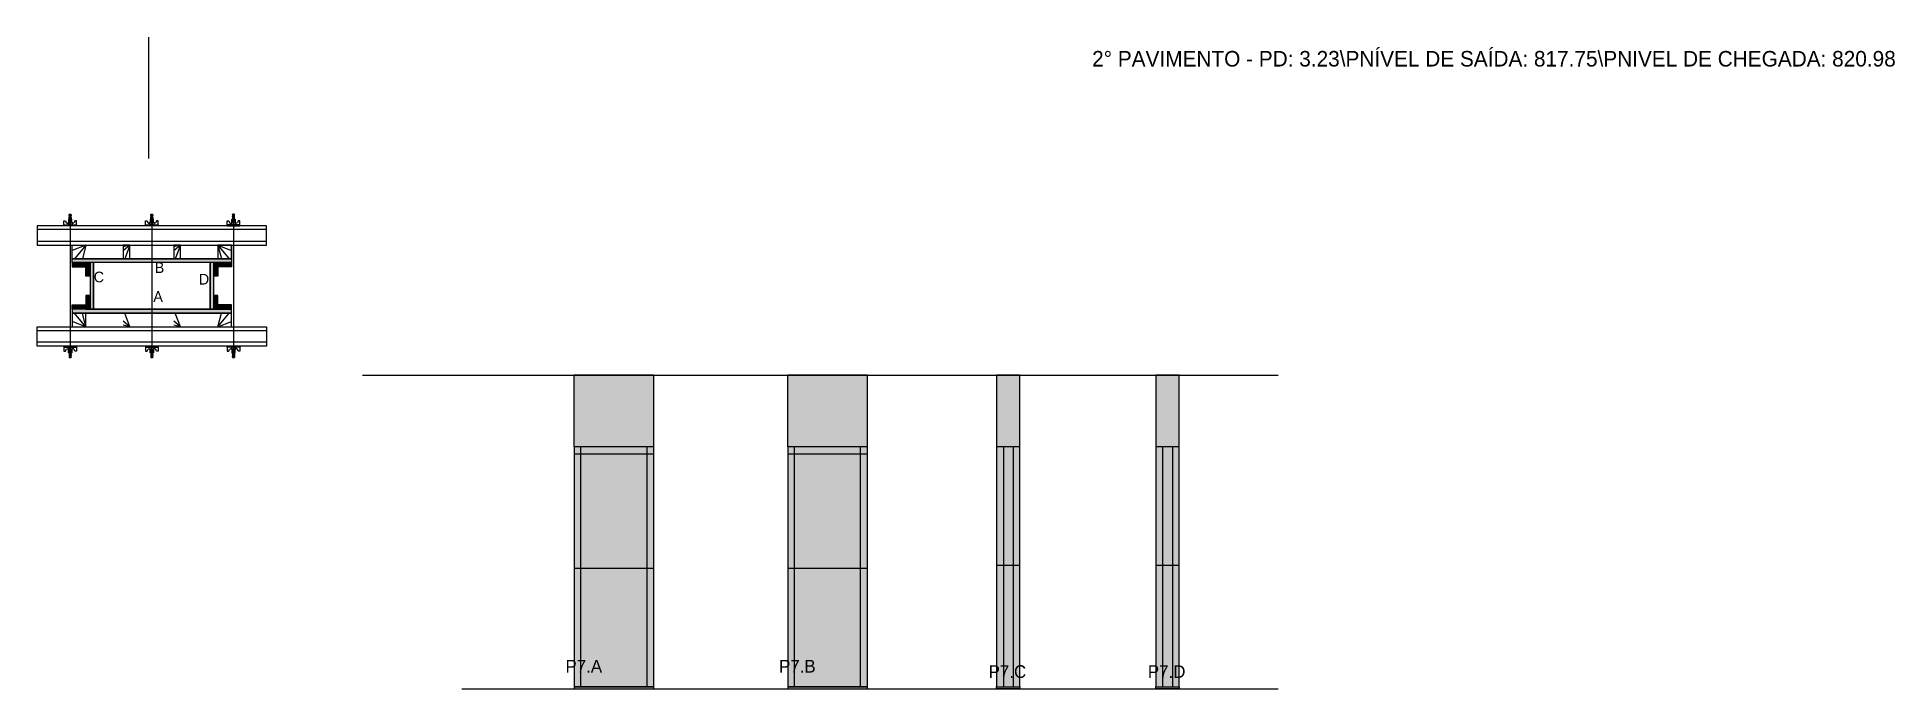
# Model space of a CAD drawing. Header units: metres. Extents: x 6708 to 8619, y 10832 to 11503.
import ezdxf

# ---------------------------------------------------------------- set-up
doc = ezdxf.new("R2010")
doc.units = ezdxf.units.M
for name, color, linetype in [('CHAPA', 7, 'Continuous'), ('COTA', 7, 'Continuous'), ('Hachura', 7, 'Continuous'), ('Madeira', 7, 'Continuous'), ('NOMENCLATURA', 7, 'Continuous'), ('Nível', 7, 'Continuous'), ('Painéis', 7, 'Continuous'), ('Perfil Metálico', 7, 'Continuous'), ('SARR_2.2x7', 7, 'Continuous'), ('SARRAFO', 7, 'Continuous'), ('Texto Seção', 7, 'Continuous'), ('TEXTO_GERAL', 7, 'Continuous')]:
    doc.layers.add(name, color=color, linetype=linetype)

msp = doc.modelspace()

# ---------------------------------------------------------------- hatches: boundary and pattern name
at = {"layer": 'COTA'}
h = msp.add_hatch(color=7, dxfattribs=at)
h.dxf.hatch_style = 1
h.paths.add_polyline_path([(7260.8, 11155.3), (7260.8, 11081.3), (7260.8, 11081.3), (7342.8, 11081.3), (7342.8, 11081.3), (7342.8, 11155.3), (7342.8, 11155.3), (7260.8, 11155.3)])
h = msp.add_hatch(color=7, dxfattribs=at)
h.dxf.hatch_style = 1
h.paths.add_polyline_path([(7480.5, 11155.3), (7480.5, 11081.3), (7480.5, 11081.3), (7562.5, 11081.3), (7562.5, 11081.3), (7562.5, 11155.3), (7562.5, 11155.3), (7480.5, 11155.3)])
h = msp.add_hatch(color=7, dxfattribs=at)
h.dxf.hatch_style = 1
h.paths.add_polyline_path([(7695.4, 11081.3), (7719.4, 11081.3), (7719.4, 11081.3), (7719.4, 11155.3), (7719.4, 11155.3), (7695.4, 11155.3), (7695.4, 11155.3), (7695.4, 11081.3)])
h = msp.add_hatch(color=7, dxfattribs=at)
h.dxf.hatch_style = 1
h.paths.add_polyline_path([(7859.2, 11081.3), (7883.2, 11081.3), (7883.2, 11081.3), (7883.2, 11155.3), (7883.2, 11155.3), (7859.2, 11155.3), (7859.2, 11155.3), (7859.2, 11081.3)])
at = {"layer": 'Hachura'}
h = msp.add_hatch(color=7, dxfattribs=at)
h.dxf.hatch_style = 1
h.paths.add_polyline_path([(6744.4, 11271), (6744.4, 11275), (6744.4, 11275), (6908.4, 11275), (6908.4, 11275), (6908.4, 11271), (6908.4, 11271), (6744.4, 11271)])
h = msp.add_hatch(color=7, dxfattribs=at)
h.dxf.hatch_style = 1
h.paths.add_polyline_path([(6744.4, 11271), (6744.4, 11275), (6744.4, 11275), (6908.4, 11275), (6908.4, 11275), (6908.4, 11271), (6908.4, 11271), (6744.4, 11271)])
h = msp.add_hatch(color=7, dxfattribs=at)
h.dxf.hatch_style = 1
h.paths.add_polyline_path([(6758.4, 11271), (6758.4, 11266.6), (6758.4, 11266.6), (6744.4, 11266.6), (6744.4, 11266.6), (6744.4, 11271), (6744.4, 11271), (6758.4, 11271)])
h = msp.add_hatch(color=7, dxfattribs=at)
h.dxf.hatch_style = 1
h.paths.add_polyline_path([(6762.8, 11271), (6758.4, 11271), (6758.4, 11271), (6758.4, 11257), (6758.4, 11257), (6762.8, 11257), (6762.8, 11257), (6762.8, 11271)])
h = msp.add_hatch(color=7, dxfattribs=at)
h.dxf.hatch_style = 1
h.paths.add_polyline_path([(6766.4, 11271), (6762.8, 11271), (6762.8, 11271), (6762.8, 11223), (6762.8, 11223), (6766.4, 11223), (6766.4, 11223), (6766.4, 11271)])
h = msp.add_hatch(color=7, dxfattribs=at)
h.dxf.hatch_style = 1
h.paths.add_polyline_path([(6766.4, 11271), (6762.8, 11271), (6762.8, 11271), (6762.8, 11223), (6762.8, 11223), (6766.4, 11223), (6766.4, 11223), (6766.4, 11271)])
h = msp.add_hatch(color=7, dxfattribs=at)
h.dxf.hatch_style = 1
h.paths.add_polyline_path([(6890, 11271), (6886.4, 11271), (6886.4, 11271), (6886.4, 11223), (6886.4, 11223), (6890, 11223), (6890, 11223), (6890, 11271)])
h = msp.add_hatch(color=7, dxfattribs=at)
h.dxf.hatch_style = 1
h.paths.add_polyline_path([(6890, 11271), (6886.4, 11271), (6886.4, 11271), (6886.4, 11223), (6886.4, 11223), (6890, 11223), (6890, 11223), (6890, 11271)])
h = msp.add_hatch(color=7, dxfattribs=at)
h.dxf.hatch_style = 1
h.paths.add_polyline_path([(6894.4, 11271), (6890, 11271), (6890, 11271), (6890, 11257), (6890, 11257), (6894.4, 11257), (6894.4, 11257), (6894.4, 11271)])
h = msp.add_hatch(color=7, dxfattribs=at)
h.dxf.hatch_style = 1
h.paths.add_polyline_path([(6894.4, 11271), (6894.4, 11266.6), (6894.4, 11266.6), (6908.4, 11266.6), (6908.4, 11266.6), (6908.4, 11271), (6908.4, 11271), (6894.4, 11271)])
h = msp.add_hatch(color=7, dxfattribs=at)
h.dxf.hatch_style = 1
h.paths.add_polyline_path([(6762.8, 11223), (6758.4, 11223), (6758.4, 11223), (6758.4, 11237), (6758.4, 11237), (6762.8, 11237), (6762.8, 11237), (6762.8, 11223)])
h = msp.add_hatch(color=7, dxfattribs=at)
h.dxf.hatch_style = 1
h.paths.add_polyline_path([(6894.4, 11223), (6890, 11223), (6890, 11223), (6890, 11237), (6890, 11237), (6894.4, 11237), (6894.4, 11237), (6894.4, 11223)])
h = msp.add_hatch(color=7, dxfattribs=at)
h.dxf.hatch_style = 1
h.paths.add_polyline_path([(6758.4, 11223), (6758.4, 11227.4), (6758.4, 11227.4), (6744.4, 11227.4), (6744.4, 11227.4), (6744.4, 11223), (6744.4, 11223), (6758.4, 11223)])
h = msp.add_hatch(color=7, dxfattribs=at)
h.dxf.hatch_style = 1
h.paths.add_polyline_path([(6744.4, 11223), (6744.4, 11219), (6744.4, 11219), (6908.4, 11219), (6908.4, 11219), (6908.4, 11223), (6908.4, 11223), (6744.4, 11223)])
h = msp.add_hatch(color=7, dxfattribs=at)
h.dxf.hatch_style = 1
h.paths.add_polyline_path([(6744.4, 11223), (6744.4, 11219), (6744.4, 11219), (6908.4, 11219), (6908.4, 11219), (6908.4, 11223), (6908.4, 11223), (6744.4, 11223)])
h = msp.add_hatch(color=7, dxfattribs=at)
h.dxf.hatch_style = 1
h.paths.add_polyline_path([(6894.4, 11223), (6894.4, 11227.4), (6894.4, 11227.4), (6908.4, 11227.4), (6908.4, 11227.4), (6908.4, 11223), (6908.4, 11223), (6894.4, 11223)])
h = msp.add_hatch(color=7, dxfattribs=at)
h.dxf.hatch_style = 1
h.paths.add_polyline_path([(7342.8, 10832.3), (7342.8, 11081.3), (7342.8, 11081.3), (7260.8, 11081.3), (7260.8, 11081.3), (7260.8, 10832.3), (7260.8, 10832.3), (7342.8, 10832.3), (7342.8, 10832.3)])
h = msp.add_hatch(color=7, dxfattribs=at)
h.dxf.hatch_style = 1
h.paths.add_polyline_path([(7562.5, 10832.3), (7562.5, 11081.3), (7562.5, 11081.3), (7480.5, 11081.3), (7480.5, 11081.3), (7480.5, 10832.3), (7480.5, 10832.3), (7562.5, 10832.3)])
h = msp.add_hatch(color=7, dxfattribs=at)
h.dxf.hatch_style = 1
h.paths.add_polyline_path([(7719.4, 10832.3), (7719.4, 11081.3), (7719.4, 11081.3), (7695.4, 11081.3), (7695.4, 11081.3), (7695.4, 10832.3), (7695.4, 10832.3), (7719.4, 10832.3)])
h = msp.add_hatch(color=7, dxfattribs=at)
h.dxf.hatch_style = 1
h.paths.add_polyline_path([(7883.2, 10832.3), (7883.2, 11081.3), (7883.2, 11081.3), (7859.2, 11081.3), (7859.2, 11081.3), (7859.2, 10832.3), (7859.2, 10832.3), (7883.2, 10832.3)])

# ---------------------------------------------------------------- linework, layer by layer
at = {"layer": 'CHAPA', "color": 7, "lineweight": 25}
for points in [[(6744.4, 11271), (6744.4, 11275), (6908.4, 11275), (6908.4, 11271)], [(6744.4, 11271), (6744.4, 11275), (6908.4, 11275), (6908.4, 11271)], [(6766.4, 11271), (6762.8, 11271), (6762.8, 11223), (6766.4, 11223)], [(6766.4, 11271), (6762.8, 11271), (6762.8, 11223), (6766.4, 11223)], [(6890, 11271), (6886.4, 11271), (6886.4, 11223), (6890, 11223)], [(6890, 11271), (6886.4, 11271), (6886.4, 11223), (6890, 11223)], [(6744.4, 11223), (6744.4, 11219), (6908.4, 11219), (6908.4, 11223)], [(6744.4, 11223), (6744.4, 11219), (6908.4, 11219), (6908.4, 11223)]]:
    msp.add_lwpolyline(points, close=True, dxfattribs=at)
at = {"layer": 'COTA', "color": 7, "lineweight": 25}
for p, q in [((7342.8, 11155.3), (7260.8, 11155.3)), ((7260.8, 11081.3), (7260.8, 11155.3)), ((7342.8, 11081.3), (7342.8, 11155.3)), ((7562.5, 11155.3), (7480.5, 11155.3)), ((7480.5, 11081.3), (7480.5, 11155.3)), ((7562.5, 11081.3), (7562.5, 11155.3))]:
    msp.add_line(p, q, dxfattribs=at)
for points in [[(7719.4, 11081.3), (7719.4, 11155.3), (7695.4, 11155.3), (7695.4, 11081.3)], [(7883.2, 11081.3), (7883.2, 11155.3), (7859.2, 11155.3), (7859.2, 11081.3)]]:
    msp.add_lwpolyline(points, dxfattribs=at)
at = {"layer": 'Defpoints', "color": 7, "lineweight": 25}
msp.add_line((6823.4, 11378), (6823.4, 11503), dxfattribs=at)
at = {"layer": 'Hachura', "color": 7, "lineweight": 25}
for p, q in [((6736, 11309), (6736, 11314.1)), ((6736, 11314.1), (6737.6, 11314.1)), ((6737.6, 11314.1), (6738.2, 11311.9)), ((6744.1, 11315.7), (6740.7, 11315.7)), ((6740.7, 11315.7), (6740.7, 11312.5)), ((6744.1, 11315.6), (6740.7, 11315.6)), ((6741.3, 11320), (6743.5, 11319)), ((6743.4, 11318.7), (6741.3, 11319.8)), ((6741.3, 11318.9), (6743.5, 11317.8)), ((6743.4, 11317.6), (6741.3, 11318.6)), ((6741.3, 11317.7), (6743.5, 11316.6)), ((6743.4, 11316.4), (6741.3, 11317.5)), ((6742.5, 11315.7), (6741.3, 11316.3)), ((6741.4, 11320.5), (6741.7, 11320.8)), ((6741.4, 11320.1), (6741.4, 11320.5)), ((6741.4, 11320.5), (6741.4, 11320.5)), ((6743.3, 11320.5), (6741.4, 11320.5)), ((6741.4, 11320.1), (6743.3, 11319.2)), ((6741.4, 11320.1), (6743.3, 11319.2)), ((6741.4, 11319), (6741.4, 11319.6)), ((6743.3, 11318.6), (6741.4, 11319.6)), ((6741.4, 11319), (6743.3, 11318)), ((6741.4, 11317.8), (6741.4, 11318.5)), ((6743.3, 11317.5), (6741.4, 11318.5)), ((6741.4, 11318.2), (6741.4, 11318.5)), ((6741.4, 11317.8), (6743.3, 11316.8)), ((6741.4, 11316.6), (6741.4, 11317.3)), ((6743.3, 11316.3), (6741.4, 11317.3)), ((6741.4, 11316.6), (6743.3, 11315.7)), ((6742.3, 11315.7), (6741.4, 11316.1)), ((6741.4, 11315.7), (6741.4, 11316.1)), ((6741.7, 11320.8), (6743, 11320.8)), ((6741.8, 11315.7), (6741.8, 11312.5)), ((6743.3, 11319.8), (6742, 11320.5)), ((6743.4, 11319.9), (6742.3, 11320.5)), ((6742.4, 11319.8), (6742.4, 11178)), ((6742.8, 11320.5), (6743.5, 11320.1)), ((6743.3, 11320.5), (6743, 11320.8)), ((6743.1, 11320.5), (6743.3, 11320.3)), ((6743.3, 11320.3), (6743.3, 11320.5)), ((6743.3, 11319.8), (6743.3, 11319.2)), ((6743.3, 11318), (6743.3, 11318.6)), ((6743.3, 11317.3), (6743.3, 11317.5)), ((6743.3, 11317.3), (6743.3, 11316.8)), ((6743.3, 11316.3), (6743.3, 11315.7)), ((6743.3, 11315.7), (6743.3, 11312.5)), ((6744.1, 11312.5), (6744.1, 11315.7)), ((6747.2, 11314.1), (6746.6, 11311.9)), ((6748.9, 11314.1), (6747.2, 11314.1)), ((6748.9, 11309.9), (6748.9, 11314.1)), ((6820, 11309), (6820, 11314.1)), ((6820, 11314.1), (6821.6, 11314.1)), ((6821.6, 11314.1), (6822.2, 11311.9)), ((6828.1, 11315.7), (6824.7, 11315.7)), ((6824.7, 11315.7), (6824.7, 11312.5)), ((6828.1, 11315.6), (6824.7, 11315.6)), ((6825.3, 11320), (6827.5, 11319)), ((6827.4, 11318.7), (6825.3, 11319.8)), ((6825.3, 11318.9), (6827.5, 11317.8)), ((6827.4, 11317.6), (6825.3, 11318.6)), ((6825.3, 11317.7), (6827.5, 11316.6)), ((6827.4, 11316.4), (6825.3, 11317.5)), ((6826.5, 11315.7), (6825.3, 11316.3)), ((6825.4, 11320.5), (6825.7, 11320.8)), ((6825.4, 11320.1), (6825.4, 11320.5)), ((6825.4, 11320.5), (6825.4, 11320.5)), ((6827.3, 11320.5), (6825.4, 11320.5)), ((6825.4, 11320.1), (6827.3, 11319.2)), ((6825.4, 11320.1), (6827.3, 11319.2)), ((6825.4, 11319), (6825.4, 11319.6)), ((6827.3, 11318.6), (6825.4, 11319.6)), ((6825.4, 11319), (6827.3, 11318)), ((6825.4, 11317.8), (6825.4, 11318.5)), ((6827.3, 11317.5), (6825.4, 11318.5)), ((6825.4, 11318.2), (6825.4, 11318.5)), ((6825.4, 11317.8), (6827.3, 11316.8)), ((6825.4, 11316.6), (6825.4, 11317.3)), ((6827.3, 11316.3), (6825.4, 11317.3)), ((6825.4, 11316.6), (6827.3, 11315.7)), ((6826.3, 11315.7), (6825.4, 11316.1)), ((6825.4, 11315.7), (6825.4, 11316.1)), ((6825.7, 11320.8), (6827, 11320.8)), ((6825.8, 11315.7), (6825.8, 11312.5)), ((6827.3, 11319.8), (6826, 11320.5)), ((6827.4, 11319.9), (6826.3, 11320.5)), ((6826.4, 11319.8), (6826.4, 11178)), ((6826.8, 11320.5), (6827.5, 11320.1)), ((6827.3, 11320.5), (6827, 11320.8)), ((6827.1, 11320.5), (6827.3, 11320.3)), ((6827.3, 11320.3), (6827.3, 11320.5)), ((6827.3, 11319.8), (6827.3, 11319.2)), ((6827.3, 11318), (6827.3, 11318.6)), ((6827.3, 11317.3), (6827.3, 11317.5)), ((6827.3, 11317.3), (6827.3, 11316.8)), ((6827.3, 11316.3), (6827.3, 11315.7)), ((6827.3, 11315.7), (6827.3, 11312.5)), ((6828.1, 11312.5), (6828.1, 11315.7)), ((6831.2, 11314.1), (6830.6, 11311.9)), ((6832.9, 11314.1), (6831.2, 11314.1)), ((6832.9, 11309.9), (6832.9, 11314.1)), ((6904, 11309.9), (6904, 11314.1)), ((6904, 11314.1), (6905.6, 11314.1)), ((6905.6, 11314.1), (6906.2, 11311.9)), ((6908.7, 11315.7), (6912.1, 11315.7)), ((6908.7, 11312.5), (6908.7, 11315.7)), ((6908.7, 11315.6), (6912.1, 11315.6)), ((6910, 11320.5), (6909.4, 11320.1)), ((6909.4, 11319.9), (6910.5, 11320.5)), ((6911.5, 11320), (6909.4, 11319)), ((6909.4, 11318.7), (6911.6, 11319.8)), ((6911.5, 11318.9), (6909.4, 11317.8)), ((6909.4, 11317.6), (6911.6, 11318.6)), ((6911.5, 11317.7), (6909.4, 11316.6)), ((6909.4, 11316.4), (6911.6, 11317.5)), ((6909.5, 11320.5), (6909.8, 11320.8)), ((6909.8, 11320.5), (6909.5, 11320.3)), ((6909.5, 11320.3), (6909.5, 11320.5)), ((6909.5, 11319.8), (6910.8, 11320.5)), ((6909.5, 11320.5), (6911.5, 11320.5)), ((6911.5, 11320.1), (6909.5, 11319.2)), ((6911.5, 11320.1), (6909.5, 11319.2)), ((6909.5, 11319.8), (6909.5, 11319.2)), ((6909.5, 11318.6), (6911.5, 11319.6)), ((6911.5, 11319), (6909.5, 11318)), ((6909.5, 11318), (6909.5, 11318.6)), ((6909.5, 11317.5), (6911.5, 11318.5)), ((6911.5, 11317.8), (6909.5, 11316.8)), ((6909.5, 11317.3), (6909.5, 11317.5)), ((6909.5, 11317.3), (6909.5, 11316.8)), ((6909.5, 11316.3), (6911.5, 11317.3)), ((6911.5, 11316.6), (6909.5, 11315.7)), ((6909.5, 11316.3), (6909.5, 11315.7)), ((6909.5, 11315.7), (6909.5, 11312.5)), ((6911.1, 11320.8), (6909.8, 11320.8)), ((6910.3, 11315.7), (6911.6, 11316.3)), ((6910.4, 11319.8), (6910.4, 11178)), ((6910.5, 11315.7), (6911.5, 11316.1)), ((6911.5, 11320.5), (6911.1, 11320.8)), ((6911.1, 11315.7), (6911.1, 11312.5)), ((6911.5, 11320.1), (6911.5, 11320.5)), ((6911.5, 11320.5), (6911.5, 11320.5)), ((6911.5, 11319), (6911.5, 11319.6)), ((6911.5, 11317.8), (6911.5, 11318.5)), ((6911.5, 11318.2), (6911.5, 11318.5)), ((6911.5, 11316.6), (6911.5, 11317.3)), ((6911.5, 11315.7), (6911.5, 11316.1)), ((6912.1, 11315.7), (6912.1, 11312.5)), ((6915.2, 11314.1), (6914.6, 11311.9)), ((6916.9, 11314.1), (6915.2, 11314.1)), ((6916.9, 11309), (6916.9, 11314.1)), ((6736, 11309.9), (6748.9, 11309.9)), ((6736, 11309.9), (6741.1, 11309.9)), ((6748.9, 11309), (6736, 11309)), ((6736.1, 11309.9), (6736.1, 11309)), ((6736.3, 11309.9), (6736.3, 11309)), ((6736.7, 11309.9), (6736.7, 11309)), ((6737.1, 11309.9), (6737.1, 11309)), ((6738, 11309.9), (6738, 11309)), ((6738.5, 11311.7), (6740.5, 11311.7)), ((6739.4, 11309.9), (6739.4, 11309)), ((6747.9, 11309), (6740.1, 11309)), ((6740.5, 11312.5), (6744.3, 11312.5)), ((6740.5, 11309.9), (6740.5, 11312.5)), ((6742.4, 11309.9), (6740.5, 11309.9)), ((6741.1, 11309.9), (6741.8, 11309.9)), ((6741.5, 11309.6), (6741.5, 11309.8)), ((6741.5, 11309.1), (6741.5, 11309.6)), ((6742.1, 11309.9), (6742.1, 11311.9)), ((6742.4, 11309.9), (6742.4, 11309)), ((6742.6, 11311.9), (6742.6, 11309.9)), ((6743.4, 11309.8), (6743.4, 11309.3)), ((6744.3, 11312.5), (6744.1, 11312.5)), ((6744.3, 11312.5), (6744.1, 11312.5)), ((6744.3, 11312.5), (6744.3, 11309.9)), ((6746.3, 11311.7), (6744.3, 11311.7)), ((6745.4, 11309.9), (6745.4, 11309)), ((6746.9, 11309.9), (6746.9, 11309)), ((6747.7, 11309.9), (6747.7, 11309)), ((6748.2, 11309.9), (6748.2, 11309)), ((6748.5, 11309.9), (6748.5, 11309)), ((6748.7, 11309.9), (6748.7, 11309)), ((6748.9, 11309.9), (6748.9, 11309)), ((6820, 11309.9), (6832.9, 11309.9)), ((6820, 11309.9), (6825.1, 11309.9)), ((6832.9, 11309), (6820, 11309)), ((6820.1, 11309.9), (6820.1, 11309)), ((6820.3, 11309.9), (6820.3, 11309)), ((6820.7, 11309.9), (6820.7, 11309)), ((6821.1, 11309.9), (6821.1, 11309)), ((6822, 11309.9), (6822, 11309)), ((6822.5, 11311.7), (6824.5, 11311.7)), ((6823.4, 11309.9), (6823.4, 11309)), ((6831.9, 11309), (6824.1, 11309)), ((6824.5, 11312.5), (6828.3, 11312.5)), ((6824.5, 11309.9), (6824.5, 11312.5)), ((6826.4, 11309.9), (6824.5, 11309.9)), ((6825.1, 11309.9), (6825.8, 11309.9)), ((6825.5, 11309.6), (6825.5, 11309.8)), ((6825.5, 11309.1), (6825.5, 11309.6)), ((6826.1, 11309.9), (6826.1, 11311.9)), ((6826.4, 11309.9), (6826.4, 11309)), ((6826.6, 11311.9), (6826.6, 11309.9)), ((6827.4, 11309.8), (6827.4, 11309.3)), ((6828.3, 11312.5), (6828.1, 11312.5)), ((6828.3, 11312.5), (6828.1, 11312.5)), ((6828.3, 11312.5), (6828.3, 11309.9)), ((6830.3, 11311.7), (6828.3, 11311.7)), ((6829.4, 11309.9), (6829.4, 11309)), ((6830.9, 11309.9), (6830.9, 11309)), ((6831.7, 11309.9), (6831.7, 11309)), ((6832.2, 11309.9), (6832.2, 11309)), ((6832.5, 11309.9), (6832.5, 11309)), ((6832.7, 11309.9), (6832.7, 11309)), ((6832.9, 11309.9), (6832.9, 11309)), ((6916.9, 11309.9), (6904, 11309.9)), ((6904, 11309.9), (6904, 11309)), ((6904, 11309), (6916.9, 11309)), ((6904.1, 11309.9), (6904.1, 11309)), ((6904.3, 11309.9), (6904.3, 11309)), ((6904.7, 11309.9), (6904.7, 11309)), ((6904.9, 11309), (6912.7, 11309)), ((6905.1, 11309.9), (6905.1, 11309)), ((6906, 11309.9), (6906, 11309)), ((6906.5, 11311.7), (6908.5, 11311.7)), ((6907.4, 11309.9), (6907.4, 11309)), ((6912.4, 11312.5), (6908.5, 11312.5)), ((6908.5, 11312.5), (6908.5, 11309.9)), ((6908.5, 11312.5), (6908.7, 11312.5)), ((6908.5, 11312.5), (6908.7, 11312.5)), ((6909.4, 11309.8), (6909.4, 11309.3)), ((6910.2, 11311.9), (6910.2, 11309.9)), ((6910.4, 11309.9), (6912.4, 11309.9)), ((6910.4, 11309.9), (6910.4, 11309)), ((6910.7, 11309.9), (6910.7, 11311.9)), ((6911.7, 11309.9), (6911.1, 11309.9)), ((6911.4, 11309.6), (6911.4, 11309.8)), ((6911.4, 11309.1), (6911.4, 11309.6)), ((6916.9, 11309.9), (6911.7, 11309.9)), ((6912.4, 11309.9), (6912.4, 11312.5)), ((6914.3, 11311.7), (6912.4, 11311.7)), ((6913.5, 11309.9), (6913.5, 11309)), ((6914.9, 11309.9), (6914.9, 11309)), ((6915.7, 11309.9), (6915.7, 11309)), ((6916.2, 11309.9), (6916.2, 11309)), ((6916.5, 11309.9), (6916.5, 11309)), ((6916.7, 11309.9), (6916.7, 11309)), ((6748.9, 11185), (6736, 11185)), ((6736, 11185), (6736, 11179.8)), ((6736, 11184.1), (6748.9, 11184.1)), ((6736, 11184.1), (6741.1, 11184.1)), ((6736, 11179.8), (6737.6, 11179.8)), ((6736.1, 11184.1), (6736.1, 11185)), ((6736.3, 11184.1), (6736.3, 11185)), ((6736.7, 11184.1), (6736.7, 11185)), ((6737.1, 11184.1), (6737.1, 11185)), ((6737.6, 11179.8), (6738.2, 11182)), ((6738, 11184.1), (6738, 11185)), ((6738.5, 11182.3), (6740.5, 11182.3)), ((6739.4, 11184.1), (6739.4, 11185)), ((6747.9, 11185), (6740.1, 11185)), ((6742.4, 11184.1), (6740.5, 11184.1)), ((6740.5, 11184.1), (6740.5, 11181.5)), ((6740.5, 11181.5), (6744.3, 11181.5)), ((6740.7, 11178.3), (6740.7, 11181.5)), ((6741.1, 11184.1), (6741.8, 11184.1)), ((6741.5, 11184.8), (6741.5, 11184.4)), ((6741.5, 11184.4), (6741.5, 11184.2)), ((6741.8, 11178.3), (6741.8, 11181.5)), ((6742.1, 11184.1), (6742.1, 11182.1)), ((6742.4, 11184.1), (6742.4, 11185)), ((6742.6, 11182.1), (6742.6, 11184.1)), ((6743.3, 11178.3), (6743.3, 11181.5)), ((6743.4, 11184.2), (6743.4, 11184.6)), ((6744.1, 11181.5), (6744.1, 11178.3)), ((6744.3, 11181.5), (6744.1, 11181.5)), ((6744.3, 11181.5), (6744.1, 11181.5)), ((6746.3, 11182.3), (6744.3, 11182.3)), ((6744.3, 11181.5), (6744.3, 11184.1)), ((6745.4, 11184.1), (6745.4, 11185)), ((6747.2, 11179.8), (6746.6, 11182)), ((6746.9, 11184.1), (6746.9, 11185)), ((6748.9, 11179.8), (6747.2, 11179.8)), ((6747.7, 11184.1), (6747.7, 11185)), ((6748.2, 11184.1), (6748.2, 11185)), ((6748.5, 11184.1), (6748.5, 11185)), ((6748.7, 11184.1), (6748.7, 11185)), ((6748.9, 11184.1), (6748.9, 11185)), ((6748.9, 11184.1), (6748.9, 11179.8)), ((6832.9, 11185), (6820, 11185)), ((6820, 11185), (6820, 11179.8)), ((6820, 11184.1), (6832.9, 11184.1)), ((6820, 11184.1), (6825.1, 11184.1)), ((6820, 11179.8), (6821.6, 11179.8)), ((6820.1, 11184.1), (6820.1, 11185)), ((6820.3, 11184.1), (6820.3, 11185)), ((6820.7, 11184.1), (6820.7, 11185)), ((6821.1, 11184.1), (6821.1, 11185)), ((6821.6, 11179.8), (6822.2, 11182)), ((6822, 11184.1), (6822, 11185)), ((6822.5, 11182.3), (6824.5, 11182.3)), ((6823.4, 11184.1), (6823.4, 11185)), ((6831.9, 11185), (6824.1, 11185)), ((6826.4, 11184.1), (6824.5, 11184.1)), ((6824.5, 11184.1), (6824.5, 11181.5)), ((6824.5, 11181.5), (6828.3, 11181.5)), ((6824.7, 11178.3), (6824.7, 11181.5)), ((6825.1, 11184.1), (6825.8, 11184.1)), ((6825.5, 11184.8), (6825.5, 11184.4)), ((6825.5, 11184.4), (6825.5, 11184.2)), ((6825.8, 11178.3), (6825.8, 11181.5)), ((6826.1, 11184.1), (6826.1, 11182.1)), ((6826.4, 11184.1), (6826.4, 11185)), ((6826.6, 11182.1), (6826.6, 11184.1)), ((6827.3, 11178.3), (6827.3, 11181.5)), ((6827.4, 11184.2), (6827.4, 11184.6)), ((6828.1, 11181.5), (6828.1, 11178.3)), ((6828.3, 11181.5), (6828.1, 11181.5)), ((6828.3, 11181.5), (6828.1, 11181.5)), ((6830.3, 11182.3), (6828.3, 11182.3)), ((6828.3, 11181.5), (6828.3, 11184.1)), ((6829.4, 11184.1), (6829.4, 11185)), ((6831.2, 11179.8), (6830.6, 11182)), ((6830.9, 11184.1), (6830.9, 11185)), ((6832.9, 11179.8), (6831.2, 11179.8)), ((6831.7, 11184.1), (6831.7, 11185)), ((6832.2, 11184.1), (6832.2, 11185)), ((6832.5, 11184.1), (6832.5, 11185)), ((6832.7, 11184.1), (6832.7, 11185)), ((6832.9, 11184.1), (6832.9, 11185)), ((6832.9, 11184.1), (6832.9, 11179.8)), ((6904, 11185), (6916.9, 11185)), ((6904, 11184.1), (6904, 11185)), ((6916.9, 11184.1), (6904, 11184.1)), ((6904, 11184.1), (6904, 11179.8)), ((6904, 11179.8), (6905.6, 11179.8)), ((6904.1, 11184.1), (6904.1, 11185)), ((6904.3, 11184.1), (6904.3, 11185)), ((6904.7, 11184.1), (6904.7, 11185)), ((6904.9, 11185), (6912.7, 11185)), ((6905.1, 11184.1), (6905.1, 11185)), ((6905.6, 11179.8), (6906.2, 11182)), ((6906, 11184.1), (6906, 11185)), ((6906.5, 11182.3), (6908.5, 11182.3)), ((6907.4, 11184.1), (6907.4, 11185)), ((6908.5, 11181.5), (6908.5, 11184.1)), ((6912.4, 11181.5), (6908.5, 11181.5)), ((6908.5, 11181.5), (6908.7, 11181.5)), ((6908.5, 11181.5), (6908.7, 11181.5)), ((6908.7, 11181.5), (6908.7, 11178.3)), ((6909.4, 11184.2), (6909.4, 11184.6)), ((6909.5, 11178.3), (6909.5, 11181.5)), ((6910.2, 11182.1), (6910.2, 11184.1)), ((6910.4, 11184.1), (6910.4, 11185)), ((6910.4, 11184.1), (6912.4, 11184.1)), ((6910.7, 11184.1), (6910.7, 11182.1)), ((6911.7, 11184.1), (6911.1, 11184.1)), ((6911.1, 11178.3), (6911.1, 11181.5)), ((6911.4, 11184.8), (6911.4, 11184.4)), ((6911.4, 11184.4), (6911.4, 11184.2)), ((6916.9, 11184.1), (6911.7, 11184.1)), ((6912.1, 11178.3), (6912.1, 11181.5)), ((6912.4, 11184.1), (6912.4, 11181.5)), ((6914.3, 11182.3), (6912.4, 11182.3)), ((6913.5, 11184.1), (6913.5, 11185)), ((6915.2, 11179.8), (6914.6, 11182)), ((6914.9, 11184.1), (6914.9, 11185)), ((6916.9, 11179.8), (6915.2, 11179.8)), ((6915.7, 11184.1), (6915.7, 11185)), ((6916.2, 11184.1), (6916.2, 11185)), ((6916.5, 11184.1), (6916.5, 11185)), ((6916.7, 11184.1), (6916.7, 11185)), ((6916.9, 11185), (6916.9, 11179.8)), ((6744.1, 11178.3), (6740.7, 11178.3)), ((6744.1, 11178.3), (6740.7, 11178.3)), ((6742.5, 11178.3), (6741.3, 11177.6)), ((6743.4, 11177.5), (6741.3, 11176.5)), ((6741.3, 11176.2), (6743.5, 11177.3)), ((6743.4, 11176.4), (6741.3, 11175.3)), ((6741.3, 11175.1), (6743.5, 11176.2)), ((6743.4, 11175.2), (6741.3, 11174.2)), ((6741.3, 11173.9), (6743.5, 11175)), ((6741.4, 11177.3), (6743.3, 11178.3)), ((6742.3, 11178.3), (6741.4, 11177.8)), ((6741.4, 11178.3), (6741.4, 11177.8)), ((6743.3, 11177.6), (6741.4, 11176.7)), ((6741.4, 11177.3), (6741.4, 11176.7)), ((6741.4, 11176.1), (6743.3, 11177.1)), ((6743.3, 11176.5), (6741.4, 11175.5)), ((6741.4, 11176.1), (6741.4, 11175.5)), ((6741.4, 11175), (6743.3, 11175.9)), ((6741.4, 11175.7), (6741.4, 11175.5)), ((6743.3, 11175.3), (6741.4, 11174.3)), ((6741.4, 11175), (6741.4, 11174.3)), ((6741.4, 11173.8), (6743.3, 11174.8)), ((6741.4, 11173.8), (6743.3, 11174.8)), ((6741.4, 11173.8), (6741.4, 11173.5)), ((6741.4, 11173.5), (6741.4, 11173.5)), ((6741.4, 11173.5), (6741.7, 11173.2)), ((6743.3, 11173.5), (6741.4, 11173.5)), ((6741.7, 11173.2), (6743, 11173.2)), ((6743.3, 11174.1), (6742, 11173.5)), ((6743.4, 11174.1), (6742.3, 11173.5)), ((6742.8, 11173.5), (6743.5, 11173.8)), ((6743.3, 11173.5), (6743, 11173.2)), ((6743.1, 11173.5), (6743.3, 11173.6)), ((6743.3, 11177.6), (6743.3, 11178.3)), ((6743.3, 11176.7), (6743.3, 11177.1)), ((6743.3, 11176.7), (6743.3, 11176.5)), ((6743.3, 11175.9), (6743.3, 11175.3)), ((6743.3, 11174.1), (6743.3, 11174.8)), ((6743.3, 11173.6), (6743.3, 11173.5)), ((6828.1, 11178.3), (6824.7, 11178.3)), ((6828.1, 11178.3), (6824.7, 11178.3)), ((6826.5, 11178.3), (6825.3, 11177.6)), ((6827.4, 11177.5), (6825.3, 11176.5)), ((6825.3, 11176.2), (6827.5, 11177.3)), ((6827.4, 11176.4), (6825.3, 11175.3)), ((6825.3, 11175.1), (6827.5, 11176.2)), ((6827.4, 11175.2), (6825.3, 11174.2)), ((6825.3, 11173.9), (6827.5, 11175)), ((6825.4, 11177.3), (6827.3, 11178.3)), ((6826.3, 11178.3), (6825.4, 11177.8)), ((6825.4, 11178.3), (6825.4, 11177.8)), ((6827.3, 11177.6), (6825.4, 11176.7)), ((6825.4, 11177.3), (6825.4, 11176.7)), ((6825.4, 11176.1), (6827.3, 11177.1)), ((6827.3, 11176.5), (6825.4, 11175.5)), ((6825.4, 11176.1), (6825.4, 11175.5)), ((6825.4, 11175), (6827.3, 11175.9)), ((6825.4, 11175.7), (6825.4, 11175.5)), ((6827.3, 11175.3), (6825.4, 11174.3)), ((6825.4, 11175), (6825.4, 11174.3)), ((6825.4, 11173.8), (6827.3, 11174.8)), ((6825.4, 11173.8), (6827.3, 11174.8)), ((6825.4, 11173.8), (6825.4, 11173.5)), ((6825.4, 11173.5), (6825.4, 11173.5)), ((6825.4, 11173.5), (6825.7, 11173.2)), ((6827.3, 11173.5), (6825.4, 11173.5)), ((6825.7, 11173.2), (6827, 11173.2)), ((6827.3, 11174.1), (6826, 11173.5)), ((6827.4, 11174.1), (6826.3, 11173.5)), ((6826.8, 11173.5), (6827.5, 11173.8)), ((6827.3, 11173.5), (6827, 11173.2)), ((6827.1, 11173.5), (6827.3, 11173.6)), ((6827.3, 11177.6), (6827.3, 11178.3)), ((6827.3, 11176.7), (6827.3, 11177.1)), ((6827.3, 11176.7), (6827.3, 11176.5)), ((6827.3, 11175.9), (6827.3, 11175.3)), ((6827.3, 11174.1), (6827.3, 11174.8)), ((6827.3, 11173.6), (6827.3, 11173.5)), ((6908.7, 11178.3), (6912.1, 11178.3)), ((6908.7, 11178.3), (6912.1, 11178.3)), ((6909.4, 11177.5), (6911.6, 11176.5)), ((6911.5, 11176.2), (6909.4, 11177.3)), ((6909.4, 11176.4), (6911.6, 11175.3)), ((6911.5, 11175.1), (6909.4, 11176.2)), ((6909.4, 11175.2), (6911.6, 11174.2)), ((6911.5, 11173.9), (6909.4, 11175)), ((6909.4, 11174.1), (6910.5, 11173.5)), ((6910, 11173.5), (6909.4, 11173.8)), ((6909.5, 11177.6), (6909.5, 11178.3)), ((6911.5, 11177.3), (6909.5, 11178.3)), ((6909.5, 11177.6), (6911.5, 11176.7)), ((6909.5, 11176.7), (6909.5, 11177.1)), ((6911.5, 11176.1), (6909.5, 11177.1)), ((6909.5, 11176.7), (6909.5, 11176.5)), ((6909.5, 11176.5), (6911.5, 11175.5)), ((6909.5, 11175.9), (6909.5, 11175.3)), ((6911.5, 11175), (6909.5, 11175.9)), ((6909.5, 11175.3), (6911.5, 11174.3)), ((6911.5, 11173.8), (6909.5, 11174.8)), ((6909.5, 11174.1), (6909.5, 11174.8)), ((6911.5, 11173.8), (6909.5, 11174.8)), ((6909.5, 11174.1), (6910.8, 11173.5)), ((6909.8, 11173.5), (6909.5, 11173.6)), ((6909.5, 11173.6), (6909.5, 11173.5)), ((6909.5, 11173.5), (6909.8, 11173.2)), ((6909.5, 11173.5), (6911.5, 11173.5)), ((6911.1, 11173.2), (6909.8, 11173.2)), ((6910.3, 11178.3), (6911.6, 11177.6)), ((6910.5, 11178.3), (6911.5, 11177.8)), ((6911.5, 11173.5), (6911.1, 11173.2)), ((6911.5, 11178.3), (6911.5, 11177.8)), ((6911.5, 11177.3), (6911.5, 11176.7)), ((6911.5, 11176.1), (6911.5, 11175.5)), ((6911.5, 11175.7), (6911.5, 11175.5)), ((6911.5, 11175), (6911.5, 11174.3)), ((6911.5, 11173.8), (6911.5, 11173.5)), ((6911.5, 11173.5), (6911.5, 11173.5))]:
    msp.add_line(p, q, dxfattribs=at)
at = {"layer": 'Madeira', "color": 7, "lineweight": 25}
for p, q in [((6758.4, 11289), (6744.4, 11283.6)), ((6758.4, 11289), (6746.9, 11275)), ((6758.4, 11289), (6754.9, 11275)), ((6803.9, 11289), (6796.9, 11283.2)), ((6803.9, 11289), (6796.9, 11287.2)), ((6803.9, 11289), (6798.5, 11275)), ((6855.9, 11289), (6848.9, 11283.2)), ((6855.9, 11289), (6848.9, 11287.2)), ((6855.9, 11289), (6850.5, 11275)), ((6894.4, 11289), (6905.9, 11275)), ((6894.4, 11289), (6897.9, 11275)), ((6894.4, 11289), (6908.4, 11283.5)), ((6758.4, 11205), (6746.9, 11219)), ((6758.4, 11205), (6754.9, 11219)), ((6803.9, 11205), (6798.5, 11219)), ((6855.9, 11205), (6850.5, 11219)), ((6894.4, 11205), (6905.9, 11219)), ((6894.4, 11205), (6897.9, 11219)), ((6758.4, 11205), (6744.4, 11210.4)), ((6803.9, 11205), (6796.9, 11210.7)), ((6803.9, 11205), (6796.9, 11206.7)), ((6855.9, 11205), (6848.9, 11210.7)), ((6855.9, 11205), (6848.9, 11206.7)), ((6894.4, 11205), (6908.4, 11210.4))]:
    msp.add_line(p, q, dxfattribs=at)
for points in [[(6908.4, 11289), (6908.4, 11275), (6744.4, 11275), (6744.4, 11289)], [(6803.9, 11289), (6796.9, 11289), (6796.9, 11275), (6803.9, 11275)], [(6855.9, 11289), (6848.9, 11289), (6848.9, 11275), (6855.9, 11275)], [(6894.4, 11289), (6894.4, 11275), (6908.4, 11275), (6908.4, 11289)], [(6758.4, 11205), (6758.4, 11219), (6744.4, 11219), (6744.4, 11205)], [(6908.4, 11205), (6908.4, 11219), (6744.4, 11219), (6744.4, 11205)]]:
    msp.add_lwpolyline(points, close=True, dxfattribs=at)
at = {"layer": 'Nível', "color": 7, "lineweight": 25}
for p, q in [((7043.2, 11155.3), (7985.2, 11155.3)), ((7145.3, 10832.3), (7985.2, 10832.3))]:
    msp.add_line(p, q, dxfattribs=at)
at = {"layer": 'Painéis', "color": 7, "lineweight": 25}
for p, q in [((7260.8, 11081.3), (7260.8, 10832.3)), ((7342.8, 11081.3), (7260.8, 11081.3)), ((7342.8, 10832.3), (7342.8, 11081.3)), ((7480.5, 11081.3), (7480.5, 10832.3)), ((7562.5, 11081.3), (7480.5, 11081.3)), ((7562.5, 10832.3), (7562.5, 11081.3)), ((7695.4, 11081.3), (7695.4, 10834.3)), ((7719.4, 11081.3), (7695.4, 11081.3)), ((7719.4, 10834.3), (7719.4, 11081.3)), ((7859.2, 11081.3), (7859.2, 10834.3)), ((7883.2, 11081.3), (7859.2, 11081.3)), ((7883.2, 10834.3), (7883.2, 11081.3)), ((7342.8, 10956.3), (7260.8, 10956.3)), ((7562.5, 10956.3), (7480.5, 10956.3)), ((7719.4, 10959.3), (7695.4, 10959.3)), ((7883.2, 10959.3), (7859.2, 10959.3)), ((7260.8, 10834.3), (7342.8, 10834.3)), ((7480.5, 10834.3), (7562.5, 10834.3)), ((7695.4, 10834.3), (7719.4, 10834.3)), ((7859.2, 10834.3), (7883.2, 10834.3))]:
    msp.add_line(p, q, dxfattribs=at)
for points in [[(6886.4, 11223), (6886.4, 11271), (6766.4, 11271), (6766.4, 11223)], [(7342.8, 10834.3), (7260.8, 10834.3), (7260.8, 10832.3), (7342.8, 10832.3)], [(7562.5, 10834.3), (7480.5, 10834.3), (7480.5, 10832.3), (7562.5, 10832.3)], [(7695.4, 10834.3), (7719.4, 10834.3), (7719.4, 10832.3), (7695.4, 10832.3)], [(7859.2, 10834.3), (7883.2, 10834.3), (7883.2, 10832.3), (7859.2, 10832.3)]]:
    msp.add_lwpolyline(points, close=True, dxfattribs=at)
at = {"layer": 'Perfil Metálico', "color": 7, "lineweight": 25}
for points in [[(6708.4, 11309), (6708.4, 11289), (6944.4, 11289), (6944.4, 11309)], [(6944.4, 11293), (6944.4, 11305), (6708.4, 11305), (6708.4, 11293)], [(6708.4, 11185), (6708.4, 11205), (6944.4, 11205), (6944.4, 11185)], [(6944.4, 11201), (6944.4, 11189), (6708.4, 11189), (6708.4, 11201)]]:
    msp.add_lwpolyline(points, close=True, dxfattribs=at)
at = {"layer": 'SARR_2.2x7', "color": 7, "lineweight": 25}
for p, q in [((7260.8, 11074.3), (7342.8, 11074.3)), ((7267.8, 10956.3), (7267.8, 11081.3)), ((7335.8, 10956.3), (7335.8, 11081.3)), ((7480.5, 11074.3), (7562.5, 11074.3)), ((7487.5, 10956.3), (7487.5, 11081.3)), ((7555.5, 10956.3), (7555.5, 11081.3)), ((7702.4, 11081.3), (7702.4, 10834.3)), ((7712.4, 11081.3), (7712.4, 10834.3)), ((7866.2, 11081.3), (7866.2, 10834.3)), ((7876.2, 11081.3), (7876.2, 10834.3)), ((7267.8, 10834.3), (7267.8, 10956.3)), ((7335.8, 10834.3), (7335.8, 10956.3)), ((7487.5, 10834.3), (7487.5, 10956.3)), ((7555.5, 10834.3), (7555.5, 10956.3)), ((7267.8, 10834.3), (7267.8, 10834.3)), ((7335.8, 10834.3), (7335.8, 10834.3)), ((7487.5, 10834.3), (7487.5, 10834.3)), ((7555.5, 10834.3), (7555.5, 10834.3))]:
    msp.add_line(p, q, dxfattribs=at)
at = {"layer": 'SARRAFO', "color": 7, "lineweight": 25}
for points in [[(6744.4, 11266.6), (6758.4, 11266.6), (6758.4, 11271), (6744.4, 11271)], [(6758.4, 11257), (6758.4, 11271), (6762.8, 11271), (6762.8, 11257)], [(6890, 11257), (6890, 11271), (6894.4, 11271), (6894.4, 11257)], [(6908.4, 11266.6), (6894.4, 11266.6), (6894.4, 11271), (6908.4, 11271)], [(6758.4, 11237), (6758.4, 11223), (6762.8, 11223), (6762.8, 11237)], [(6890, 11237), (6890, 11223), (6894.4, 11223), (6894.4, 11237)], [(6744.4, 11227.4), (6758.4, 11227.4), (6758.4, 11223), (6744.4, 11223)], [(6908.4, 11227.4), (6894.4, 11227.4), (6894.4, 11223), (6908.4, 11223)]]:
    msp.add_lwpolyline(points, close=True, dxfattribs=at)

# ---------------------------------------------------------------- texts
at = {"layer": 'NOMENCLATURA', "color": 7, "lineweight": 25}
msp.add_text('2° PAVIMENTO - PD: 3.23\\PNÍVEL DE SAÍDA: 817.75\\PNIVEL DE CHEGADA: 820.98', height=16, dxfattribs=at).set_placement((7793.7, 11472.8))
at = {"layer": 'Texto Seção', "color": 7, "lineweight": 25}
for s, p in [('P7.A', (7251.9, 10849.1)), ('P7.B', (7471.6, 10849.1)), ('P7.C', (7687.2, 10843.6)), ('P7.D', (7851, 10843.6))]:
    msp.add_text(s, height=13, dxfattribs=at).set_placement(p)
at = {"layer": 'TEXTO_GERAL', "color": 7, "lineweight": 25}
for s, p in [('C', (6766.6, 11250.7)), ('B', (6829.4, 11260.3)), ('D', (6874.8, 11248.4)), ('A', (6827.9, 11230.6))]:
    msp.add_text(s, height=11, dxfattribs=at).set_placement(p)

doc.saveas('drawing.dxf')
